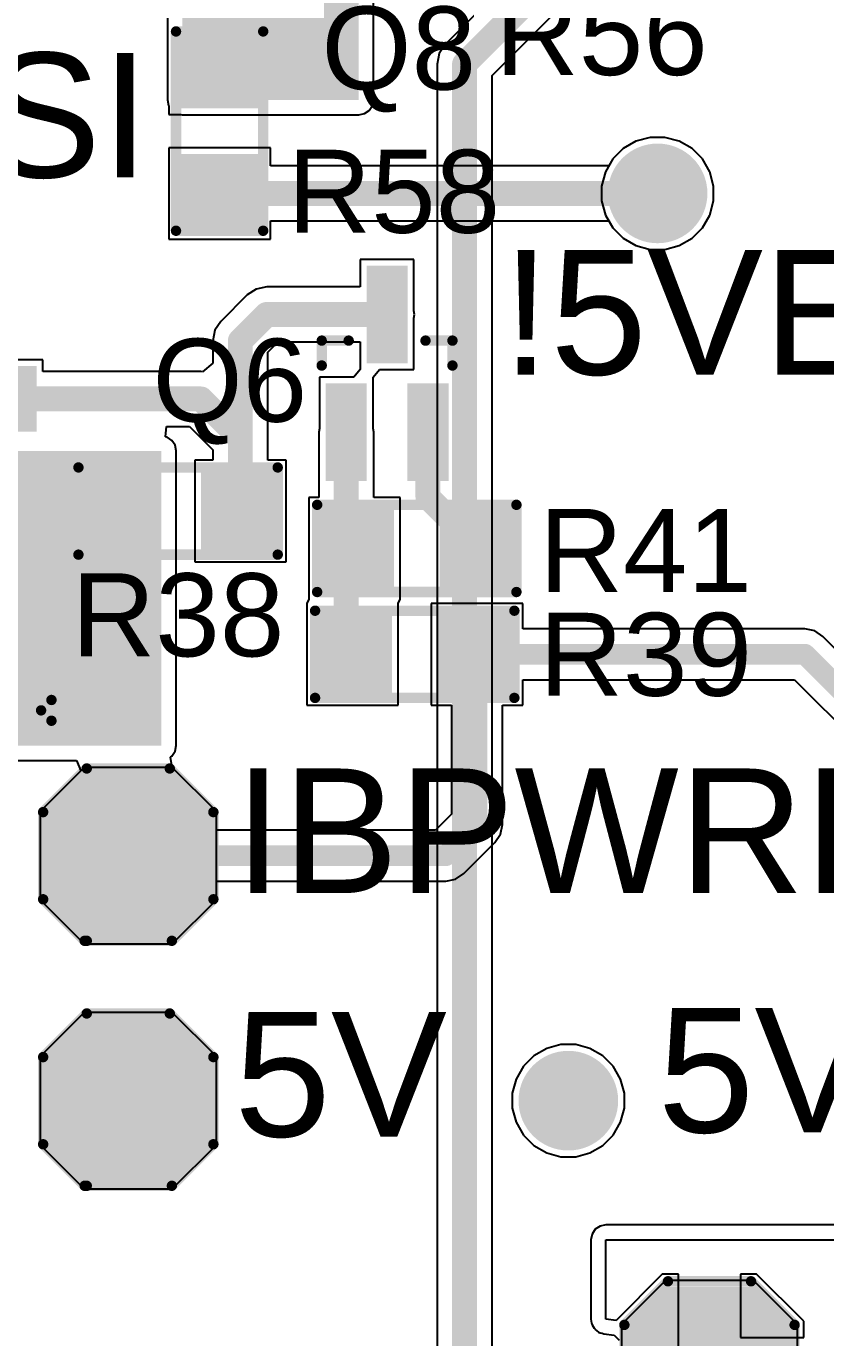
# Model space of a CAD drawing. Header units: millimetres. Extents: x 0 to 215, y 0 to 215.
# Drawn here: x 0.531 to 0.916, y 1.973 to 2.605 of the extents above; entities that cross this region are included whole.
import ezdxf

# ---------------------------------------------------------------- set-up
doc = ezdxf.new("R2010")
doc.units = ezdxf.units.MM
doc.header["$MEASUREMENT"] = 0
for name, color, linetype in [('BottomLayer', 5, 'Continuous'), ('BottomSolder', 6, 'Continuous'), ('MultiLayer', 9, 'Continuous'), ('PadHoleLayer', 156, 'Continuous'), ('TopLayer', 1, 'Continuous'), ('TopOverlay', 2, 'Continuous'), ('TopPaste', 8, 'Continuous'), ('TopSolder', 216, 'Continuous')]:
    doc.layers.add(name, color=color, linetype=linetype)
doc.styles.add('Arial', font='', dxfattribs={"height": 0.2})
doc.styles.get('Arial').set_extended_font_data('Arial')

# ---------------------------------------------------------------- blocks, each defined once
blk = doc.blocks.new('R___0603_29')
at = {"layer": 'TopLayer'}
for points in [[(-0.015, 0.0175), (-0.015, -0.0175), (-0.045, -0.0175), (-0.045, 0.0175)], [(0.045, 0.0175), (0.045, -0.0175), (0.015, -0.0175), (0.015, 0.0175)]]:
    blk.add_hatch(color=1, dxfattribs=at).paths.add_polyline_path(points)
at = {"layer": 'TopPaste'}
for points in [[(-0.015, 0.0175), (-0.015, -0.0175), (-0.045, -0.0175), (-0.045, 0.0175)], [(0.045, 0.0175), (0.045, -0.0175), (0.015, -0.0175), (0.015, 0.0175)]]:
    blk.add_hatch(color=8, dxfattribs=at).paths.add_polyline_path(points)
at = {"layer": 'TopSolder'}
for points in [[(-0.011, 0.0215), (-0.011, -0.0215), (-0.049, -0.0215), (-0.049, 0.0215)], [(0.049, 0.0215), (0.049, -0.0215), (0.011, -0.0215), (0.011, 0.0215)]]:
    blk.add_hatch(color=216, dxfattribs=at).paths.add_polyline_path(points)
at = {"layer": 'TopOverlay', "const_width": 0.005}
for points in [[(-0.048, 0.021), (0.048, 0.021)], [(-0.048, 0.021), (-0.048, -0.021)], [(0.048, 0.021), (0.048, -0.021)], [(-0.048, -0.021), (0.048, -0.021)]]:
    blk.add_lwpolyline(points, dxfattribs=at)
at = {"layer": 'TopOverlay', "const_width": 0.0025}
for points in [[(-0.04925, 0.021, 1), (-0.04675, 0.021, 1)], [(-0.04925, 0.021, 1), (-0.04675, 0.021, 1)], [(0.04675, 0.021, 1), (0.04925, 0.021, 1)], [(0.04675, 0.021, 1), (0.04925, 0.021, 1)], [(-0.04925, -0.021, 1), (-0.04675, -0.021, 1)], [(-0.04925, -0.021, 1), (-0.04675, -0.021, 1)], [(0.04675, -0.021, 1), (0.04925, -0.021, 1)], [(0.04675, -0.021, 1), (0.04925, -0.021, 1)]]:
    blk.add_lwpolyline(points, format="xyb", close=True, dxfattribs=at)
blk = doc.blocks.new('R___0603_40')
at = {"layer": 'TopLayer'}
for points in [[(-0.015, 0.0175), (-0.015, -0.0175), (-0.045, -0.0175), (-0.045, 0.0175)], [(0.045, 0.0175), (0.045, -0.0175), (0.015, -0.0175), (0.015, 0.0175)]]:
    blk.add_hatch(color=1, dxfattribs=at).paths.add_polyline_path(points)
at = {"layer": 'TopPaste'}
for points in [[(-0.015, 0.0175), (-0.015, -0.0175), (-0.045, -0.0175), (-0.045, 0.0175)], [(0.045, 0.0175), (0.045, -0.0175), (0.015, -0.0175), (0.015, 0.0175)]]:
    blk.add_hatch(color=8, dxfattribs=at).paths.add_polyline_path(points)
at = {"layer": 'TopSolder'}
for points in [[(-0.011, 0.0215), (-0.011, -0.0215), (-0.049, -0.0215), (-0.049, 0.0215)], [(0.049, 0.0215), (0.049, -0.0215), (0.011, -0.0215), (0.011, 0.0215)]]:
    blk.add_hatch(color=216, dxfattribs=at).paths.add_polyline_path(points)
at = {"layer": 'TopOverlay', "const_width": 0.005}
for points in [[(-0.048, 0.021), (0.048, 0.021)], [(-0.048, -0.021), (-0.048, 0.021)], [(0.048, -0.021), (0.048, 0.021)], [(-0.048, -0.021), (0.048, -0.021)]]:
    blk.add_lwpolyline(points, dxfattribs=at)
at = {"layer": 'TopOverlay', "const_width": 0.0025}
for points in [[(-0.04925, 0.021, 1), (-0.04675, 0.021, 1)], [(-0.04925, 0.021, 1), (-0.04675, 0.021, 1)], [(0.04675, 0.021, 1), (0.04925, 0.021, 1)], [(0.04675, 0.021, 1), (0.04925, 0.021, 1)], [(-0.04925, -0.021, 1), (-0.04675, -0.021, 1)], [(-0.04925, -0.021, 1), (-0.04675, -0.021, 1)], [(0.04675, -0.021, 1), (0.04925, -0.021, 1)], [(0.04675, -0.021, 1), (0.04925, -0.021, 1)]]:
    blk.add_lwpolyline(points, format="xyb", close=True, dxfattribs=at)
blk = doc.blocks.new('R___0603_42')
at = {"layer": 'TopLayer'}
for points in [[(-0.015, 0.0175), (-0.015, -0.0175), (-0.045, -0.0175), (-0.045, 0.0175)], [(0.045, 0.0175), (0.045, -0.0175), (0.015, -0.0175), (0.015, 0.0175)]]:
    blk.add_hatch(color=1, dxfattribs=at).paths.add_polyline_path(points)
at = {"layer": 'TopPaste'}
for points in [[(-0.015, 0.0175), (-0.015, -0.0175), (-0.045, -0.0175), (-0.045, 0.0175)], [(0.045, 0.0175), (0.045, -0.0175), (0.015, -0.0175), (0.015, 0.0175)]]:
    blk.add_hatch(color=8, dxfattribs=at).paths.add_polyline_path(points)
at = {"layer": 'TopSolder'}
for points in [[(-0.011, 0.0215), (-0.011, -0.0215), (-0.049, -0.0215), (-0.049, 0.0215)], [(0.049, 0.0215), (0.049, -0.0215), (0.011, -0.0215), (0.011, 0.0215)]]:
    blk.add_hatch(color=216, dxfattribs=at).paths.add_polyline_path(points)
at = {"layer": 'TopOverlay', "const_width": 0.005}
for points in [[(0.048, 0.021), (-0.048, 0.021)], [(-0.048, 0.021), (-0.048, -0.021)], [(0.048, 0.021), (0.048, -0.021)], [(0.048, -0.021), (-0.048, -0.021)]]:
    blk.add_lwpolyline(points, dxfattribs=at)
at = {"layer": 'TopOverlay', "const_width": 0.0025}
for points in [[(-0.04925, 0.021, 1), (-0.04675, 0.021, 1)], [(-0.04925, 0.021, 1), (-0.04675, 0.021, 1)], [(0.04675, 0.021, 1), (0.04925, 0.021, 1)], [(0.04675, 0.021, 1), (0.04925, 0.021, 1)], [(-0.04925, -0.021, 1), (-0.04675, -0.021, 1)], [(-0.04925, -0.021, 1), (-0.04675, -0.021, 1)], [(0.04675, -0.021, 1), (0.04925, -0.021, 1)], [(0.04675, -0.021, 1), (0.04925, -0.021, 1)]]:
    blk.add_lwpolyline(points, format="xyb", close=True, dxfattribs=at)
blk = doc.blocks.new('R___0603_43')
at = {"layer": 'TopLayer'}
for points in [[(-0.015, 0.0175), (-0.015, -0.0175), (-0.045, -0.0175), (-0.045, 0.0175)], [(0.045, 0.0175), (0.045, -0.0175), (0.015, -0.0175), (0.015, 0.0175)]]:
    blk.add_hatch(color=1, dxfattribs=at).paths.add_polyline_path(points)
at = {"layer": 'TopPaste'}
for points in [[(-0.015, 0.0175), (-0.015, -0.0175), (-0.045, -0.0175), (-0.045, 0.0175)], [(0.045, 0.0175), (0.045, -0.0175), (0.015, -0.0175), (0.015, 0.0175)]]:
    blk.add_hatch(color=8, dxfattribs=at).paths.add_polyline_path(points)
at = {"layer": 'TopSolder'}
for points in [[(-0.011, 0.0215), (-0.011, -0.0215), (-0.049, -0.0215), (-0.049, 0.0215)], [(0.049, 0.0215), (0.049, -0.0215), (0.011, -0.0215), (0.011, 0.0215)]]:
    blk.add_hatch(color=216, dxfattribs=at).paths.add_polyline_path(points)
at = {"layer": 'TopOverlay', "const_width": 0.005}
for points in [[(-0.048, 0.021), (-0.048, -0.021)], [(0.048, 0.021), (-0.048, 0.021)], [(0.048, 0.021), (0.048, -0.021)], [(0.048, -0.021), (-0.048, -0.021)]]:
    blk.add_lwpolyline(points, dxfattribs=at)
at = {"layer": 'TopOverlay', "const_width": 0.0025}
for points in [[(-0.04925, 0.021, 1), (-0.04675, 0.021, 1)], [(-0.04925, 0.021, 1), (-0.04675, 0.021, 1)], [(0.04675, 0.021, 1), (0.04925, 0.021, 1)], [(0.04675, 0.021, 1), (0.04925, 0.021, 1)], [(-0.04925, -0.021, 1), (-0.04675, -0.021, 1)], [(-0.04925, -0.021, 1), (-0.04675, -0.021, 1)], [(0.04675, -0.021, 1), (0.04925, -0.021, 1)], [(0.04675, -0.021, 1), (0.04925, -0.021, 1)]]:
    blk.add_lwpolyline(points, format="xyb", close=True, dxfattribs=at)
blk = doc.blocks.new('MMBT2222ATT3G_80')
at = {"layer": 'TopLayer'}
for points in [[(-0.01949, 0.04528), (0.01949, 0.04528), (0.01949, 0.03346), (-0.01949, 0.03346)], [(0.0372, 0.02559), (0.07618, 0.02559), (0.07618, 0.01378), (0.0372, 0.01378)], [(-0.01949, 0.00591), (0.01949, 0.00591), (0.01949, -0.00591), (-0.01949, -0.00591)]]:
    blk.add_hatch(color=1, dxfattribs=at).paths.add_polyline_path(points)
at = {"layer": 'TopPaste'}
for points in [[(-0.01949, 0.04528), (0.01949, 0.04528), (0.01949, 0.03346), (-0.01949, 0.03346)], [(0.0372, 0.02559), (0.07618, 0.02559), (0.07618, 0.01378), (0.0372, 0.01378)], [(-0.01949, 0.00591), (0.01949, 0.00591), (0.01949, -0.00591), (-0.01949, -0.00591)]]:
    blk.add_hatch(color=8, dxfattribs=at).paths.add_polyline_path(points)
at = {"layer": 'TopSolder'}
for points in [[(-0.02349, 0.04928), (0.02349, 0.04928), (0.02349, 0.02946), (-0.02349, 0.02946)], [(0.0332, 0.02959), (0.08018, 0.02959), (0.08018, 0.00978), (0.0332, 0.00978)], [(-0.02349, 0.00991), (0.02349, 0.00991), (0.02349, -0.00991), (-0.02349, -0.00991)]]:
    blk.add_hatch(color=216, dxfattribs=at).paths.add_polyline_path(points)
at = {"layer": 'TopOverlay', "const_width": 0.005}
for points in [[(0.03209, 0.05118), (0.04409, 0.05118)], [(0.04409, 0.05118), (0.04409, 0.03819)], [(0.04409, 0.00118), (0.04409, -0.01181)], [(0.03209, -0.01181), (0.04409, -0.01181)]]:
    blk.add_lwpolyline(points, dxfattribs=at)
at = {"layer": 'TopOverlay', "const_width": 0.0025}
for points in [[(0.03084, 0.05118, 1), (0.03334, 0.05118, 1)], [(0.04284, 0.05118, 1), (0.04534, 0.05118, 1)], [(0.04284, 0.05118, 1), (0.04534, 0.05118, 1)], [(0.04284, 0.03819, 1), (0.04534, 0.03819, 1)], [(0.04284, 0.00118, 1), (0.04534, 0.00118, 1)], [(0.03084, -0.01181, 1), (0.03334, -0.01181, 1)], [(0.04284, -0.01181, 1), (0.04534, -0.01181, 1)], [(0.04284, -0.01181, 1), (0.04534, -0.01181, 1)]]:
    blk.add_lwpolyline(points, format="xyb", close=True, dxfattribs=at)
blk = doc.blocks.new('SOIC_8_81')
at = {"layer": 'TopLayer'}
for points in [[(-0.07579, 0.08681), (-0.07579, 0.06319), (-0.13681, 0.06319), (-0.13681, 0.08681)], [(0.13681, 0.08681), (0.13681, 0.06319), (0.07579, 0.06319), (0.07579, 0.08681)], [(-0.07579, 0.03681), (-0.07579, 0.01319), (-0.13681, 0.01319), (-0.13681, 0.03681)], [(0.13681, 0.03681), (0.13681, 0.01319), (0.07579, 0.01319), (0.07579, 0.03681)], [(-0.07579, -0.01319), (-0.07579, -0.03681), (-0.13681, -0.03681), (-0.13681, -0.01319)], [(0.13681, -0.01319), (0.13681, -0.03681), (0.07579, -0.03681), (0.07579, -0.01319)], [(-0.07579, -0.06319), (-0.07579, -0.08681), (-0.13681, -0.08681), (-0.13681, -0.06319)], [(0.13681, -0.06319), (0.13681, -0.08681), (0.07579, -0.08681), (0.07579, -0.06319)]]:
    blk.add_hatch(color=1, dxfattribs=at).paths.add_polyline_path(points)
at = {"layer": 'TopOverlay'}
blk.add_hatch(color=2, dxfattribs=at).paths.add_polyline_path([(-0.072, 0.062), (-0.059, 0.062), (-0.059, 0.088), (-0.072, 0.088)])
at = {"layer": 'TopPaste'}
for points in [[(-0.07579, 0.08681), (-0.07579, 0.06319), (-0.13681, 0.06319), (-0.13681, 0.08681)], [(0.13681, 0.08681), (0.13681, 0.06319), (0.07579, 0.06319), (0.07579, 0.08681)], [(-0.07579, 0.03681), (-0.07579, 0.01319), (-0.13681, 0.01319), (-0.13681, 0.03681)], [(0.13681, 0.03681), (0.13681, 0.01319), (0.07579, 0.01319), (0.07579, 0.03681)], [(-0.07579, -0.01319), (-0.07579, -0.03681), (-0.13681, -0.03681), (-0.13681, -0.01319)], [(0.13681, -0.01319), (0.13681, -0.03681), (0.07579, -0.03681), (0.07579, -0.01319)], [(-0.07579, -0.06319), (-0.07579, -0.08681), (-0.13681, -0.08681), (-0.13681, -0.06319)], [(0.13681, -0.06319), (0.13681, -0.08681), (0.07579, -0.08681), (0.07579, -0.06319)]]:
    blk.add_hatch(color=8, dxfattribs=at).paths.add_polyline_path(points)
at = {"layer": 'TopSolder'}
for points in [[(-0.07179, 0.09081), (-0.07179, 0.05919), (-0.14081, 0.05919), (-0.14081, 0.09081)], [(0.14081, 0.09081), (0.14081, 0.05919), (0.07179, 0.05919), (0.07179, 0.09081)], [(-0.07179, 0.04081), (-0.07179, 0.00919), (-0.14081, 0.00919), (-0.14081, 0.04081)], [(0.14081, 0.04081), (0.14081, 0.00919), (0.07179, 0.00919), (0.07179, 0.04081)], [(-0.07179, -0.00919), (-0.07179, -0.04081), (-0.14081, -0.04081), (-0.14081, -0.00919)], [(0.14081, -0.00919), (0.14081, -0.04081), (0.07179, -0.04081), (0.07179, -0.00919)], [(-0.07179, -0.05919), (-0.07179, -0.09081), (-0.14081, -0.09081), (-0.14081, -0.05919)], [(0.14081, -0.05919), (0.14081, -0.09081), (0.07179, -0.09081), (0.07179, -0.05919)]]:
    blk.add_hatch(color=216, dxfattribs=at).paths.add_polyline_path(points)
at = {"layer": 'TopOverlay', "const_width": 0.005}
for points in [[(0.07837, 0.098), (-0.07837, 0.098)], [(-0.07837, 0.098), (-0.07837, 0.091)], [(0.07837, 0.098), (0.07837, 0.091)], [(-0.148, 0.08), (-0.148, 0.07)], [(-0.143, 0.075), (-0.148, 0.08)], [(-0.143, 0.075), (-0.148, 0.07)], [(-0.07837, -0.091), (-0.07837, -0.098)], [(0.07837, -0.091), (0.07837, -0.098)], [(0.07837, -0.098), (-0.07837, -0.098)]]:
    blk.add_lwpolyline(points, dxfattribs=at)
at = {"layer": 'TopOverlay', "const_width": 0.0025}
for points in [[(-0.07962, 0.098, 1), (-0.07712, 0.098, 1)], [(-0.07962, 0.098, 1), (-0.07712, 0.098, 1)], [(0.07712, 0.098, 1), (0.07962, 0.098, 1)], [(0.07712, 0.098, 1), (0.07962, 0.098, 1)], [(-0.07962, 0.091, 1), (-0.07712, 0.091, 1)], [(0.07712, 0.091, 1), (0.07962, 0.091, 1)], [(-0.14925, 0.08, 1), (-0.14675, 0.08, 1)], [(-0.14925, 0.08, 1), (-0.14675, 0.08, 1)], [(-0.14425, 0.075, 1), (-0.14175, 0.075, 1)], [(-0.14425, 0.075, 1), (-0.14175, 0.075, 1)], [(-0.14925, 0.07, 1), (-0.14675, 0.07, 1)], [(-0.14925, 0.07, 1), (-0.14675, 0.07, 1)], [(-0.07962, -0.091, 1), (-0.07712, -0.091, 1)], [(0.07712, -0.091, 1), (0.07962, -0.091, 1)], [(-0.07962, -0.098, 1), (-0.07712, -0.098, 1)], [(-0.07962, -0.098, 1), (-0.07712, -0.098, 1)], [(0.07712, -0.098, 1), (0.07962, -0.098, 1)], [(0.07712, -0.098, 1), (0.07962, -0.098, 1)]]:
    blk.add_lwpolyline(points, format="xyb", close=True, dxfattribs=at)
blk = doc.blocks.new('T____P______TH_1_8___H_________0_92___98')
at = {"layer": 'BottomLayer'}
h = blk.add_hatch(color=5, dxfattribs=at)
edge = h.paths.add_edge_path()
edge.add_arc((0, 0), 0.02, 0, 360)
at = {"layer": 'BottomSolder'}
h = blk.add_hatch(color=6, dxfattribs=at)
edge = h.paths.add_edge_path()
edge.add_arc((0, 0), 0.024, 0, 360)
at = {"layer": 'MultiLayer'}
h = blk.add_hatch(color=9, dxfattribs=at)
edge = h.paths.add_edge_path()
edge.add_arc((0, 0), 0.02, 0, 360)
at = {"layer": 'PadHoleLayer'}
h = blk.add_hatch(color=156, dxfattribs=at)
edge = h.paths.add_edge_path()
edge.add_arc((0, 0), 0.01, 0, 360)
at = {"layer": 'TopLayer'}
h = blk.add_hatch(color=1, dxfattribs=at)
edge = h.paths.add_edge_path()
edge.add_arc((0, 0), 0.02, 0, 360)
at = {"layer": 'TopSolder'}
h = blk.add_hatch(color=216, dxfattribs=at)
edge = h.paths.add_edge_path()
edge.add_arc((0, 0), 0.024, 0, 360)
blk = doc.blocks.new('T____P______TH_1_8___H_________0_92___99')
at = {"layer": 'BottomLayer'}
blk.add_hatch(color=5, dxfattribs=at).paths.add_polyline_path([(0.01772, 0.03543), (-0.01772, 0.03543), (-0.03543, 0.01772), (-0.03543, -0.01772), (-0.01772, -0.03543), (0.01772, -0.03543), (0.03543, -0.01772), (0.03543, 0.01772)])
at = {"layer": 'BottomSolder'}
blk.add_hatch(color=6, dxfattribs=at).paths.add_polyline_path([(0.01972, 0.03943), (-0.01972, 0.03943), (-0.03943, 0.01972), (-0.03943, -0.01972), (-0.01972, -0.03943), (0.01972, -0.03943), (0.03943, -0.01972), (0.03943, 0.01972)])
at = {"layer": 'MultiLayer'}
blk.add_hatch(color=9, dxfattribs=at).paths.add_polyline_path([(0.01772, 0.03543), (-0.01772, 0.03543), (-0.03543, 0.01772), (-0.03543, -0.01772), (-0.01772, -0.03543), (0.01772, -0.03543), (0.03543, -0.01772), (0.03543, 0.01772)])
at = {"layer": 'PadHoleLayer'}
h = blk.add_hatch(color=156, dxfattribs=at)
edge = h.paths.add_edge_path()
edge.add_arc((0, 0), 0.01811, 0, 360)
at = {"layer": 'TopLayer'}
blk.add_hatch(color=1, dxfattribs=at).paths.add_polyline_path([(0.01772, 0.03543), (-0.01772, 0.03543), (-0.03543, 0.01772), (-0.03543, -0.01772), (-0.01772, -0.03543), (0.01772, -0.03543), (0.03543, -0.01772), (0.03543, 0.01772)])
at = {"layer": 'TopSolder'}
blk.add_hatch(color=216, dxfattribs=at).paths.add_polyline_path([(0.01972, 0.03943), (-0.01972, 0.03943), (-0.03943, 0.01972), (-0.03943, -0.01972), (-0.01972, -0.03943), (0.01972, -0.03943), (0.03943, -0.01972), (0.03943, 0.01972)])
at = {"layer": 'TopOverlay', "const_width": 0.005}
for points in [[(-0.041, 0.021), (-0.02, 0.042)], [(-0.02, 0.042), (0.02, 0.042)], [(0.02, 0.042), (0.041, 0.021)], [(-0.041, -0.021), (-0.041, 0.021)], [(0.041, -0.021), (0.041, 0.021)], [(-0.041, -0.021), (-0.021, -0.041)], [(0.021, -0.041), (0.041, -0.021)], [(-0.02, -0.041), (0.021, -0.041)]]:
    blk.add_lwpolyline(points, dxfattribs=at)
at = {"layer": 'TopOverlay', "const_width": 0.0025}
for points in [[(-0.02125, 0.042, 1), (-0.01875, 0.042, 1)], [(-0.02125, 0.042, 1), (-0.01875, 0.042, 1)], [(0.01875, 0.042, 1), (0.02125, 0.042, 1)], [(0.01875, 0.042, 1), (0.02125, 0.042, 1)], [(-0.04225, 0.021, 1), (-0.03975, 0.021, 1)], [(-0.04225, 0.021, 1), (-0.03975, 0.021, 1)], [(0.03975, 0.021, 1), (0.04225, 0.021, 1)], [(0.03975, 0.021, 1), (0.04225, 0.021, 1)], [(-0.04225, -0.021, 1), (-0.03975, -0.021, 1)], [(-0.04225, -0.021, 1), (-0.03975, -0.021, 1)], [(0.03975, -0.021, 1), (0.04225, -0.021, 1)], [(0.03975, -0.021, 1), (0.04225, -0.021, 1)], [(-0.02225, -0.041, 1), (-0.01975, -0.041, 1)], [(-0.02125, -0.041, 1), (-0.01875, -0.041, 1)], [(0.01975, -0.041, 1), (0.02225, -0.041, 1)], [(0.01975, -0.041, 1), (0.02225, -0.041, 1)]]:
    blk.add_lwpolyline(points, format="xyb", close=True, dxfattribs=at)
blk = doc.blocks.new('T____P______TH_1_8___H_________0_92___107')
at = {"layer": 'BottomLayer'}
blk.add_hatch(color=5, dxfattribs=at).paths.add_polyline_path([(0.01772, 0.03543), (-0.01772, 0.03543), (-0.03543, 0.01772), (-0.03543, -0.01772), (-0.01772, -0.03543), (0.01772, -0.03543), (0.03543, -0.01772), (0.03543, 0.01772)])
at = {"layer": 'BottomSolder'}
blk.add_hatch(color=6, dxfattribs=at).paths.add_polyline_path([(0.01972, 0.03943), (-0.01972, 0.03943), (-0.03943, 0.01972), (-0.03943, -0.01972), (-0.01972, -0.03943), (0.01972, -0.03943), (0.03943, -0.01972), (0.03943, 0.01972)])
at = {"layer": 'MultiLayer'}
blk.add_hatch(color=9, dxfattribs=at).paths.add_polyline_path([(0.01772, 0.03543), (-0.01772, 0.03543), (-0.03543, 0.01772), (-0.03543, -0.01772), (-0.01772, -0.03543), (0.01772, -0.03543), (0.03543, -0.01772), (0.03543, 0.01772)])
at = {"layer": 'PadHoleLayer'}
h = blk.add_hatch(color=156, dxfattribs=at)
edge = h.paths.add_edge_path()
edge.add_arc((0, 0), 0.01811, 0, 360)
at = {"layer": 'TopLayer'}
blk.add_hatch(color=1, dxfattribs=at).paths.add_polyline_path([(0.01772, 0.03543), (-0.01772, 0.03543), (-0.03543, 0.01772), (-0.03543, -0.01772), (-0.01772, -0.03543), (0.01772, -0.03543), (0.03543, -0.01772), (0.03543, 0.01772)])
at = {"layer": 'TopSolder'}
blk.add_hatch(color=216, dxfattribs=at).paths.add_polyline_path([(0.01972, 0.03943), (-0.01972, 0.03943), (-0.03943, 0.01972), (-0.03943, -0.01972), (-0.01972, -0.03943), (0.01972, -0.03943), (0.03943, -0.01972), (0.03943, 0.01972)])
at = {"layer": 'TopOverlay', "const_width": 0.005}
for points in [[(-0.041, 0.021), (-0.02, 0.042)], [(-0.02, 0.042), (0.02, 0.042)], [(0.02, 0.042), (0.041, 0.021)], [(-0.041, -0.021), (-0.041, 0.021)], [(0.041, -0.021), (0.041, 0.021)], [(-0.041, -0.021), (-0.021, -0.041)], [(0.021, -0.041), (0.041, -0.021)], [(-0.02, -0.041), (0.021, -0.041)]]:
    blk.add_lwpolyline(points, dxfattribs=at)
at = {"layer": 'TopOverlay', "const_width": 0.0025}
for points in [[(-0.02125, 0.042, 1), (-0.01875, 0.042, 1)], [(-0.02125, 0.042, 1), (-0.01875, 0.042, 1)], [(0.01875, 0.042, 1), (0.02125, 0.042, 1)], [(0.01875, 0.042, 1), (0.02125, 0.042, 1)], [(-0.04225, 0.021, 1), (-0.03975, 0.021, 1)], [(-0.04225, 0.021, 1), (-0.03975, 0.021, 1)], [(0.03975, 0.021, 1), (0.04225, 0.021, 1)], [(0.03975, 0.021, 1), (0.04225, 0.021, 1)], [(-0.04225, -0.021, 1), (-0.03975, -0.021, 1)], [(-0.04225, -0.021, 1), (-0.03975, -0.021, 1)], [(0.03975, -0.021, 1), (0.04225, -0.021, 1)], [(0.03975, -0.021, 1), (0.04225, -0.021, 1)], [(-0.02225, -0.041, 1), (-0.01975, -0.041, 1)], [(-0.02125, -0.041, 1), (-0.01875, -0.041, 1)], [(0.01975, -0.041, 1), (0.02225, -0.041, 1)], [(0.01975, -0.041, 1), (0.02225, -0.041, 1)]]:
    blk.add_lwpolyline(points, format="xyb", close=True, dxfattribs=at)
blk = doc.blocks.new('T____P______TH_1_8___H_________0_92___110')
at = {"layer": 'BottomLayer'}
blk.add_hatch(color=5, dxfattribs=at).paths.add_polyline_path([(0.01772, 0.03543), (-0.01772, 0.03543), (-0.03543, 0.01772), (-0.03543, -0.01772), (-0.01772, -0.03543), (0.01772, -0.03543), (0.03543, -0.01772), (0.03543, 0.01772)])
at = {"layer": 'BottomSolder'}
blk.add_hatch(color=6, dxfattribs=at).paths.add_polyline_path([(0.01972, 0.03943), (-0.01972, 0.03943), (-0.03943, 0.01972), (-0.03943, -0.01972), (-0.01972, -0.03943), (0.01972, -0.03943), (0.03943, -0.01972), (0.03943, 0.01972)])
at = {"layer": 'MultiLayer'}
blk.add_hatch(color=9, dxfattribs=at).paths.add_polyline_path([(0.01772, 0.03543), (-0.01772, 0.03543), (-0.03543, 0.01772), (-0.03543, -0.01772), (-0.01772, -0.03543), (0.01772, -0.03543), (0.03543, -0.01772), (0.03543, 0.01772)])
at = {"layer": 'PadHoleLayer'}
h = blk.add_hatch(color=156, dxfattribs=at)
edge = h.paths.add_edge_path()
edge.add_arc((0, 0), 0.01811, 0, 360)
at = {"layer": 'TopLayer'}
blk.add_hatch(color=1, dxfattribs=at).paths.add_polyline_path([(0.01772, 0.03543), (-0.01772, 0.03543), (-0.03543, 0.01772), (-0.03543, -0.01772), (-0.01772, -0.03543), (0.01772, -0.03543), (0.03543, -0.01772), (0.03543, 0.01772)])
at = {"layer": 'TopSolder'}
blk.add_hatch(color=216, dxfattribs=at).paths.add_polyline_path([(0.01972, 0.03943), (-0.01972, 0.03943), (-0.03943, 0.01972), (-0.03943, -0.01972), (-0.01972, -0.03943), (0.01972, -0.03943), (0.03943, -0.01972), (0.03943, 0.01972)])
at = {"layer": 'TopOverlay', "const_width": 0.005}
for points in [[(-0.041, 0.021), (-0.02, 0.042)], [(-0.02, 0.042), (0.02, 0.042)], [(0.02, 0.042), (0.041, 0.021)], [(-0.041, -0.021), (-0.041, 0.021)], [(0.041, -0.021), (0.041, 0.021)], [(-0.041, -0.021), (-0.021, -0.041)], [(0.021, -0.041), (0.041, -0.021)], [(-0.02, -0.041), (0.021, -0.041)]]:
    blk.add_lwpolyline(points, dxfattribs=at)
at = {"layer": 'TopOverlay', "const_width": 0.0025}
for points in [[(-0.02125, 0.042, 1), (-0.01875, 0.042, 1)], [(-0.02125, 0.042, 1), (-0.01875, 0.042, 1)], [(0.01875, 0.042, 1), (0.02125, 0.042, 1)], [(0.01875, 0.042, 1), (0.02125, 0.042, 1)], [(-0.04225, 0.021, 1), (-0.03975, 0.021, 1)], [(-0.04225, 0.021, 1), (-0.03975, 0.021, 1)], [(0.03975, 0.021, 1), (0.04225, 0.021, 1)], [(0.03975, 0.021, 1), (0.04225, 0.021, 1)], [(-0.04225, -0.021, 1), (-0.03975, -0.021, 1)], [(-0.04225, -0.021, 1), (-0.03975, -0.021, 1)], [(0.03975, -0.021, 1), (0.04225, -0.021, 1)], [(0.03975, -0.021, 1), (0.04225, -0.021, 1)], [(-0.02225, -0.041, 1), (-0.01975, -0.041, 1)], [(-0.02125, -0.041, 1), (-0.01875, -0.041, 1)], [(0.01975, -0.041, 1), (0.02225, -0.041, 1)], [(0.01975, -0.041, 1), (0.02225, -0.041, 1)]]:
    blk.add_lwpolyline(points, format="xyb", close=True, dxfattribs=at)
blk = doc.blocks.new('T____P______TH_1_8___H_________0_92___130')
at = {"layer": 'BottomLayer'}
h = blk.add_hatch(color=5, dxfattribs=at)
edge = h.paths.add_edge_path()
edge.add_arc((0, 0), 0.02, 0, 360)
at = {"layer": 'BottomSolder'}
h = blk.add_hatch(color=6, dxfattribs=at)
edge = h.paths.add_edge_path()
edge.add_arc((0, 0), 0.024, 0, 360)
at = {"layer": 'MultiLayer'}
h = blk.add_hatch(color=9, dxfattribs=at)
edge = h.paths.add_edge_path()
edge.add_arc((0, 0), 0.02, 0, 360)
at = {"layer": 'PadHoleLayer'}
h = blk.add_hatch(color=156, dxfattribs=at)
edge = h.paths.add_edge_path()
edge.add_arc((0, 0), 0.01, 0, 360)
at = {"layer": 'TopLayer'}
h = blk.add_hatch(color=1, dxfattribs=at)
edge = h.paths.add_edge_path()
edge.add_arc((0, 0), 0.02, 0, 360)
at = {"layer": 'TopSolder'}
h = blk.add_hatch(color=216, dxfattribs=at)
edge = h.paths.add_edge_path()
edge.add_arc((0, 0), 0.024, 0, 360)

msp = doc.modelspace()

# ---------------------------------------------------------------- hatches: boundary and pattern name
at = {"layer": 'TopLayer'}
for points in [[(0.606, 2.569), (0.691, 2.569), (0.691, 2.67), (0.606, 2.67)], [(0.4, 2.258), (0.596, 2.258), (0.596, 2.4), (0.4, 2.4)]]:
    msp.add_hatch(color=1, dxfattribs=at).paths.add_polyline_path(points)

# ---------------------------------------------------------------- linework, layer by layer
at = {"layer": 'BottomLayer'}
for p, q in [((0.80719, 2.67024), (0.73263, 2.59568)), ((0.75525, 2.58082), (0.82593, 2.6515)), ((0.72975, 2.59138), (0.72875, 2.58631)), ((0.73263, 2.59568), (0.72975, 2.59138)), ((0.72875, 2.58631), (0.72875, 1.77735)), ((0.75525, 1.77735), (0.75525, 2.58082)), ((0.82458, 2.54916), (0.81842, 2.54561)), ((0.83145, 2.551), (0.82458, 2.54916)), ((0.83855, 2.551), (0.83145, 2.551)), ((0.84542, 2.54916), (0.83855, 2.551)), ((0.85158, 2.54561), (0.84542, 2.54916)), ((0.81339, 2.54058), (0.80984, 2.53442)), ((0.81842, 2.54561), (0.81339, 2.54058)), ((0.85661, 2.54058), (0.85158, 2.54561)), ((0.86016, 2.53442), (0.85661, 2.54058)), ((0.80984, 2.53442), (0.808, 2.52755)), ((0.862, 2.52755), (0.86016, 2.53442)), ((0.808, 2.52755), (0.808, 2.52045)), ((0.862, 2.52045), (0.862, 2.52755)), ((0.808, 2.52045), (0.80984, 2.51358)), ((0.86016, 2.51358), (0.862, 2.52045)), ((0.80984, 2.51358), (0.81339, 2.50742)), ((0.85661, 2.50742), (0.86016, 2.51358)), ((0.81339, 2.50742), (0.81842, 2.50239)), ((0.81842, 2.50239), (0.82458, 2.49884)), ((0.84542, 2.49884), (0.85158, 2.50239)), ((0.85158, 2.50239), (0.85661, 2.50742)), ((0.82458, 2.49884), (0.83145, 2.497)), ((0.83145, 2.497), (0.83855, 2.497)), ((0.83855, 2.497), (0.84542, 2.49884)), ((0.55878, 2.24743), (0.53757, 2.22622)), ((0.60122, 2.24743), (0.55878, 2.24743)), ((0.62243, 2.22622), (0.60122, 2.24743)), ((0.53757, 2.22622), (0.53757, 2.18378)), ((0.62243, 2.18378), (0.62243, 2.22622)), ((0.53757, 2.18378), (0.55878, 2.16257)), ((0.60122, 2.16257), (0.62243, 2.18378)), ((0.55878, 2.16257), (0.60122, 2.16257)), ((0.55878, 2.12943), (0.53757, 2.10822)), ((0.60122, 2.12943), (0.55878, 2.12943)), ((0.62243, 2.10822), (0.60122, 2.12943)), ((0.78158, 2.11216), (0.77542, 2.10861)), ((0.78845, 2.114), (0.78158, 2.11216)), ((0.79555, 2.114), (0.78845, 2.114)), ((0.80242, 2.11216), (0.79555, 2.114)), ((0.80858, 2.10861), (0.80242, 2.11216)), ((0.53757, 2.10822), (0.53757, 2.06578)), ((0.62243, 2.06578), (0.62243, 2.10822)), ((0.77542, 2.10861), (0.77039, 2.10358)), ((0.81361, 2.10358), (0.80858, 2.10861)), ((0.76684, 2.09742), (0.765, 2.09055)), ((0.77039, 2.10358), (0.76684, 2.09742)), ((0.81716, 2.09742), (0.81361, 2.10358)), ((0.819, 2.09055), (0.81716, 2.09742)), ((0.765, 2.09055), (0.765, 2.08345)), ((0.819, 2.08345), (0.819, 2.09055)), ((0.765, 2.08345), (0.76684, 2.07658)), ((0.81716, 2.07658), (0.819, 2.08345)), ((0.76684, 2.07658), (0.77039, 2.07042)), ((0.81361, 2.07042), (0.81716, 2.07658)), ((0.53757, 2.06578), (0.55878, 2.04457)), ((0.60122, 2.04457), (0.62243, 2.06578)), ((0.77039, 2.07042), (0.77542, 2.06539)), ((0.80858, 2.06539), (0.81361, 2.07042)), ((0.77542, 2.06539), (0.78158, 2.06184)), ((0.78158, 2.06184), (0.78845, 2.06)), ((0.78845, 2.06), (0.79555, 2.06)), ((0.79555, 2.06), (0.80242, 2.06184)), ((0.80242, 2.06184), (0.80858, 2.06539)), ((0.55878, 2.04457), (0.60122, 2.04457)), ((0.83878, 2.00043), (0.81757, 1.97922)), ((0.88122, 2.00043), (0.83878, 2.00043)), ((0.90243, 1.97922), (0.88122, 2.00043)), ((0.81757, 1.97922), (0.81757, 1.93678)), ((0.90243, 1.93678), (0.90243, 1.97922))]:
    msp.add_line(p, q, dxfattribs=at)
at = {"layer": 'BottomLayer', "const_width": 0.012}
for points in [[(0.742, 2.58631), (0.826, 2.67031)], [(0.742, 1.764), (0.742, 2.58631)]]:
    msp.add_lwpolyline(points, dxfattribs=at)
at = {"layer": 'BottomLayer', "const_width": 0.006}
msp.add_lwpolyline([(0.739, 2.58631, 1), (0.745, 2.58631, 1)], format="xyb", close=True, dxfattribs=at)
msp.add_lwpolyline([(0.739, 2.58631, 1), (0.745, 2.58631, 1)], format="xyb", close=True, dxfattribs=at)
at = {"layer": 'TopLayer'}
for p, q in [((0.59886, 2.67), (0.59886, 2.569)), ((0.69814, 2.569), (0.69814, 2.67)), ((0.59886, 2.569), (0.59941, 2.56627)), ((0.59941, 2.56627), (0.5995, 2.56613)), ((0.5995, 2.56613), (0.5995, 2.562)), ((0.69605, 2.56395), (0.69759, 2.56627)), ((0.69759, 2.56627), (0.69814, 2.569)), ((0.5995, 2.562), (0.60531, 2.562)), ((0.60531, 2.562), (0.606, 2.56186)), ((0.606, 2.56186), (0.691, 2.56186)), ((0.691, 2.56186), (0.69373, 2.56241)), ((0.69373, 2.56241), (0.69605, 2.56395)), ((0.6485, 2.546), (0.5995, 2.546)), ((0.5995, 2.546), (0.5995, 2.502)), ((0.6485, 2.53725), (0.6485, 2.546)), ((0.82458, 2.54916), (0.81842, 2.54561)), ((0.83145, 2.551), (0.82458, 2.54916)), ((0.83855, 2.551), (0.83145, 2.551)), ((0.84542, 2.54916), (0.83855, 2.551)), ((0.85158, 2.54561), (0.84542, 2.54916)), ((0.81339, 2.54058), (0.81148, 2.53725)), ((0.81842, 2.54561), (0.81339, 2.54058)), ((0.85661, 2.54058), (0.85158, 2.54561)), ((0.86016, 2.53442), (0.85661, 2.54058)), ((0.81148, 2.53725), (0.6485, 2.53725)), ((0.862, 2.52755), (0.86016, 2.53442)), ((0.862, 2.52045), (0.862, 2.52755)), ((0.86016, 2.51358), (0.862, 2.52045)), ((0.6485, 2.502), (0.6485, 2.51075)), ((0.6485, 2.51075), (0.81148, 2.51075)), ((0.81148, 2.51075), (0.81339, 2.50742)), ((0.85661, 2.50742), (0.86016, 2.51358)), ((0.5995, 2.502), (0.6485, 2.502)), ((0.81339, 2.50742), (0.81842, 2.50239)), ((0.81842, 2.50239), (0.82458, 2.49884)), ((0.84542, 2.49884), (0.85158, 2.50239)), ((0.85158, 2.50239), (0.85661, 2.50742)), ((0.82458, 2.49884), (0.83145, 2.497)), ((0.83145, 2.497), (0.83855, 2.497)), ((0.83855, 2.497), (0.84542, 2.49884)), ((0.71759, 2.49218), (0.69178, 2.49218)), ((0.69178, 2.49218), (0.69178, 2.47895)), ((0.71759, 2.46745), (0.71759, 2.49218)), ((0.64162, 2.47794), (0.63732, 2.47507)), ((0.64669, 2.47895), (0.64162, 2.47794)), ((0.69178, 2.47895), (0.64669, 2.47895)), ((0.63732, 2.47507), (0.62463, 2.46237)), ((0.71794, 2.46569), (0.71759, 2.46745)), ((0.71759, 2.46394), (0.71794, 2.46569)), ((0.71759, 2.4392), (0.71759, 2.46394)), ((0.62175, 2.45807), (0.62075, 2.453)), ((0.62463, 2.46237), (0.62175, 2.45807)), ((0.62075, 2.453), (0.62075, 2.44221)), ((0.64725, 2.44751), (0.65218, 2.45244)), ((0.65218, 2.45244), (0.69178, 2.45244)), ((0.69178, 2.45244), (0.69178, 2.44049)), ((0.64725, 2.3955), (0.64725, 2.44751)), ((0.53881, 2.44381), (0.46379, 2.44381)), ((0.53881, 2.43825), (0.53881, 2.44381)), ((0.62075, 2.44221), (0.61575, 2.43811)), ((0.69178, 2.4392), (0.68868, 2.43549)), ((0.69178, 2.44049), (0.69178, 2.4392)), ((0.69791, 2.43549), (0.701, 2.4392)), ((0.701, 2.4392), (0.71759, 2.4392)), ((0.615, 2.43825), (0.53881, 2.43825)), ((0.61575, 2.43811), (0.615, 2.43825)), ((0.68868, 2.43549), (0.67209, 2.43549)), ((0.67209, 2.43549), (0.67209, 2.41076)), ((0.69791, 2.4342), (0.69791, 2.43549)), ((0.69791, 2.41076), (0.69791, 2.4342)), ((0.59797, 2.40675), (0.59846, 2.41175)), ((0.59846, 2.41175), (0.60951, 2.41175)), ((0.60951, 2.41175), (0.62075, 2.40051)), ((0.67209, 2.41076), (0.67175, 2.409)), ((0.67175, 2.409), (0.67175, 2.3775)), ((0.69825, 2.409), (0.69791, 2.41076)), ((0.69825, 2.3775), (0.69825, 2.409)), ((0.59873, 2.40659), (0.59797, 2.40675)), ((0.60105, 2.40505), (0.59873, 2.40659)), ((0.60259, 2.40273), (0.60105, 2.40505)), ((0.60314, 2.4), (0.60259, 2.40273)), ((0.60314, 2.258), (0.60314, 2.4)), ((0.62075, 2.3955), (0.612, 2.3955)), ((0.612, 2.3955), (0.612, 2.3465)), ((0.62075, 2.40051), (0.62075, 2.3955)), ((0.656, 2.3955), (0.64725, 2.3955)), ((0.656, 2.3465), (0.656, 2.3955)), ((0.67175, 2.3775), (0.667, 2.3775)), ((0.667, 2.3775), (0.667, 2.3285)), ((0.711, 2.3775), (0.69825, 2.3775)), ((0.711, 2.3285), (0.711, 2.3775)), ((0.612, 2.3465), (0.656, 2.3465)), ((0.667, 2.3285), (0.666, 2.3265)), ((0.666, 2.3265), (0.666, 2.3265)), ((0.666, 2.3265), (0.666, 2.2775)), ((0.71, 2.3265), (0.711, 2.3285)), ((0.71, 2.2775), (0.71, 2.3265)), ((0.711, 2.3285), (0.711, 2.3285)), ((0.77, 2.3265), (0.726, 2.3265)), ((0.726, 2.3265), (0.726, 2.2775)), ((0.77, 2.31424), (0.77, 2.3265)), ((0.906, 2.31424), (0.77, 2.31424)), ((0.91068, 2.3133), (0.906, 2.31424)), ((0.91465, 2.31065), (0.91068, 2.3133)), ((1.00107, 2.22424), (0.91465, 2.31065)), ((0.77, 2.2775), (0.77, 2.28976)), ((0.77, 2.28976), (0.90093, 2.28976)), ((0.90093, 2.28976), (0.98735, 2.20335)), ((0.666, 2.2775), (0.71, 2.2775)), ((0.726, 2.2775), (0.73576, 2.2775)), ((0.73576, 2.2775), (0.73576, 2.22507)), ((0.76024, 2.22), (0.76024, 2.2775)), ((0.76024, 2.2775), (0.77, 2.2775)), ((0.60105, 2.25295), (0.60259, 2.25527)), ((0.60259, 2.25527), (0.60314, 2.258)), ((0.4, 2.25086), (0.55514, 2.25086)), ((0.55514, 2.25086), (0.55721, 2.24586)), ((0.60027, 2.25243), (0.60105, 2.25295)), ((0.60122, 2.24743), (0.60027, 2.25243)), ((0.55721, 2.24586), (0.53757, 2.22622)), ((0.62243, 2.22622), (0.60122, 2.24743)), ((0.53757, 2.22622), (0.53757, 2.18378)), ((0.62243, 2.21724), (0.62243, 2.22622)), ((0.73576, 2.22507), (0.72793, 2.21724)), ((0.7593, 2.21532), (0.76024, 2.22)), ((0.72793, 2.21724), (0.62243, 2.21724)), ((0.74165, 2.19635), (0.75665, 2.21135)), ((0.75665, 2.21135), (0.7593, 2.21532)), ((0.62243, 2.18378), (0.62243, 2.19276)), ((0.62243, 2.19276), (0.733, 2.19276)), ((0.733, 2.19276), (0.73768, 2.1937)), ((0.73768, 2.1937), (0.74165, 2.19635)), ((0.53757, 2.18378), (0.55878, 2.16257)), ((0.60122, 2.16257), (0.62243, 2.18378)), ((0.55878, 2.16257), (0.60122, 2.16257)), ((0.55878, 2.12943), (0.53757, 2.10822)), ((0.60122, 2.12943), (0.55878, 2.12943)), ((0.62243, 2.10822), (0.60122, 2.12943)), ((0.78158, 2.11216), (0.77542, 2.10861)), ((0.78845, 2.114), (0.78158, 2.11216)), ((0.79555, 2.114), (0.78845, 2.114)), ((0.80242, 2.11216), (0.79555, 2.114)), ((0.80858, 2.10861), (0.80242, 2.11216)), ((0.53757, 2.10822), (0.53757, 2.06578)), ((0.62243, 2.06578), (0.62243, 2.10822)), ((0.77542, 2.10861), (0.77039, 2.10358)), ((0.81361, 2.10358), (0.80858, 2.10861)), ((0.76684, 2.09742), (0.765, 2.09055)), ((0.77039, 2.10358), (0.76684, 2.09742)), ((0.81716, 2.09742), (0.81361, 2.10358)), ((0.819, 2.09055), (0.81716, 2.09742)), ((0.765, 2.09055), (0.765, 2.08345)), ((0.819, 2.08345), (0.819, 2.09055)), ((0.765, 2.08345), (0.76684, 2.07658)), ((0.81716, 2.07658), (0.819, 2.08345)), ((0.76684, 2.07658), (0.77039, 2.07042)), ((0.81361, 2.07042), (0.81716, 2.07658)), ((0.53757, 2.06578), (0.55878, 2.04457)), ((0.60122, 2.04457), (0.62243, 2.06578)), ((0.77039, 2.07042), (0.77542, 2.06539)), ((0.80858, 2.06539), (0.81361, 2.07042)), ((0.77542, 2.06539), (0.78158, 2.06184)), ((0.78158, 2.06184), (0.78845, 2.06)), ((0.78845, 2.06), (0.79555, 2.06)), ((0.79555, 2.06), (0.80242, 2.06184)), ((0.80242, 2.06184), (0.80858, 2.06539)), ((0.55878, 2.04457), (0.60122, 2.04457)), ((0.80341, 2.02273), (0.80286, 2.02)), ((0.80495, 2.02505), (0.80341, 2.02273)), ((0.80727, 2.02659), (0.80495, 2.02505)), ((0.81, 2.02714), (0.80727, 2.02659)), ((0.94, 2.02714), (0.81, 2.02714)), ((0.80286, 2.02), (0.80286, 1.98176)), ((0.81, 1.98176), (0.81, 2.02)), ((0.81, 2.02), (0.94, 2.02)), ((0.83728, 2.00343), (0.815, 1.98115)), ((0.845, 2.00343), (0.83728, 2.00343)), ((0.845, 1.958), (0.845, 2.00343)), ((0.88272, 2.00343), (0.875, 2.00343)), ((0.875, 2.00343), (0.875, 1.973)), ((0.90543, 1.98072), (0.88272, 2.00343)), ((0.80286, 1.98176), (0.80305, 1.98082)), ((0.80305, 1.98082), (0.80312, 1.97985)), ((0.80312, 1.97985), (0.80332, 1.97946)), ((0.80332, 1.97946), (0.80341, 1.97903)), ((0.80341, 1.97903), (0.80394, 1.97823)), ((0.80394, 1.97823), (0.80438, 1.97737)), ((0.80438, 1.97737), (0.80471, 1.97708)), ((0.815, 1.98115), (0.81, 1.98176)), ((0.90543, 1.973), (0.90543, 1.98072)), ((0.80471, 1.97708), (0.80495, 1.97672)), ((0.80495, 1.97672), (0.80576, 1.97618)), ((0.80576, 1.97618), (0.80649, 1.97555)), ((0.80649, 1.97555), (0.8069, 1.97541)), ((0.8069, 1.97541), (0.80727, 1.97517)), ((0.80727, 1.97517), (0.80822, 1.97498)), ((0.80822, 1.97498), (0.80913, 1.97468)), ((0.80913, 1.97468), (0.81413, 1.97407)), ((0.81413, 1.97407), (0.81641, 1.97166)), ((0.875, 1.973), (0.90543, 1.973))]:
    msp.add_line(p, q, dxfattribs=at)
for points, const_width in [([(0.624, 2.524), (0.835, 2.524)], 0.012), ([(0.634, 2.453), (0.64669, 2.46569)], 0.012), ([(0.64669, 2.46569), (0.70469, 2.46569)], 0.012), ([(0.634, 2.406), (0.634, 2.453)], 0.012), ([(0.5013, 2.425), (0.615, 2.425)], 0.012), ([(0.615, 2.425), (0.634, 2.406)], 0.012), ([(0.685, 2.305), (0.685, 2.409)], 0.012), ([(0.72437, 2.37763), (0.72437, 2.409)], 0.012), ([(0.634, 2.371), (0.634, 2.406)], 0.012), ([(0.72437, 2.37763), (0.749, 2.353)], 0.012), ([(0.685, 2.305), (0.688, 2.302)], 0.012), ([(0.748, 2.302), (0.906, 2.302)], 0.01), ([(0.748, 2.22), (0.748, 2.302)], 0.01), ([(0.906, 2.302), (0.996, 2.212)], 0.01), ([(0.733, 2.205), (0.748, 2.22)], 0.01), ([(0.58, 2.205), (0.733, 2.205)], 0.01)]:
    msp.add_lwpolyline(points, dxfattribs=dict(at, const_width=const_width))
for points, const_width in [([(0.621, 2.524, 1), (0.627, 2.524, 1)], 0.006), ([(0.832, 2.524, 1), (0.838, 2.524, 1)], 0.006), ([(0.64369, 2.46569, 1), (0.64969, 2.46569, 1)], 0.006), ([(0.64369, 2.46569, 1), (0.64969, 2.46569, 1)], 0.006), ([(0.70169, 2.46569, 1), (0.70769, 2.46569, 1)], 0.006), ([(0.631, 2.453, 1), (0.637, 2.453, 1)], 0.006), ([(0.631, 2.453, 1), (0.637, 2.453, 1)], 0.006), ([(0.612, 2.425, 1), (0.618, 2.425, 1)], 0.006), ([(0.612, 2.425, 1), (0.618, 2.425, 1)], 0.006), ([(0.682, 2.409, 1), (0.688, 2.409, 1)], 0.006), ([(0.72137, 2.409, 1), (0.72737, 2.409, 1)], 0.006), ([(0.631, 2.406, 1), (0.637, 2.406, 1)], 0.006), ([(0.631, 2.406, 1), (0.637, 2.406, 1)], 0.006), ([(0.631, 2.406, 1), (0.637, 2.406, 1)], 0.006), ([(0.72137, 2.37763, 1), (0.72737, 2.37763, 1)], 0.006), ([(0.72137, 2.37763, 1), (0.72737, 2.37763, 1)], 0.006), ([(0.631, 2.371, 1), (0.637, 2.371, 1)], 0.006), ([(0.746, 2.353, 1), (0.752, 2.353, 1)], 0.006), ([(0.682, 2.305, 1), (0.688, 2.305, 1)], 0.006), ([(0.682, 2.305, 1), (0.688, 2.305, 1)], 0.006), ([(0.685, 2.302, 1), (0.691, 2.302, 1)], 0.006), ([(0.7455, 2.302, 1), (0.7505, 2.302, 1)], 0.005), ([(0.7455, 2.302, 1), (0.7505, 2.302, 1)], 0.005), ([(0.9035, 2.302, 1), (0.9085, 2.302, 1)], 0.005), ([(0.9035, 2.302, 1), (0.9085, 2.302, 1)], 0.005), ([(0.7455, 2.22, 1), (0.7505, 2.22, 1)], 0.005), ([(0.7455, 2.22, 1), (0.7505, 2.22, 1)], 0.005), ([(0.5775, 2.205, 1), (0.5825, 2.205, 1)], 0.005), ([(0.7305, 2.205, 1), (0.7355, 2.205, 1)], 0.005), ([(0.7305, 2.205, 1), (0.7355, 2.205, 1)], 0.005)]:
    msp.add_lwpolyline(points, format="xyb", close=True, dxfattribs=dict(at, const_width=const_width))

# ---------------------------------------------------------------- block references
for name, p, rotation in [('R___0603_29', (0.624, 2.554), 90), ('MMBT2222ATT3G_80', (0.72437, 2.409), 90), ('SOIC_8_81', (0.395, 2.35), 180), ('R___0603_43', (0.604, 2.371), 180), ('R___0603_42', (0.718, 2.302), 180)]:
    msp.add_blockref(name, p, dxfattribs=dict(rotation=rotation))
for name, p in [('T____P______TH_1_8___H_________0_92___130', (0.835, 2.524)), ('R___0603_40', (0.719, 2.353)), ('T____P______TH_1_8___H_________0_92___107', (0.58, 2.205)), ('T____P______TH_1_8___H_________0_92___99', (0.58, 2.087)), ('T____P______TH_1_8___H_________0_92___98', (0.792, 2.087)), ('T____P______TH_1_8___H_________0_92___110', (0.86, 1.958))]:
    msp.add_blockref(name, p)

# ---------------------------------------------------------------- texts
at = {"layer": 'TopOverlay', "style": 'Arial'}
for s, height, p in [('R56', 0.04, (0.75668, 2.58101)), ('Q8', 0.04, (0.67305, 2.57401)), ('MOSI', 0.06, (0.376, 2.5317)), ('R58', 0.04, (0.65668, 2.50501)), ('!5VEN', 0.06, (0.76, 2.4367)), ('Q6', 0.04, (0.59168, 2.41401)), ('R41', 0.04, (0.778, 2.332)), ('R38', 0.04, (0.55268, 2.30101)), ('R39', 0.04, (0.778, 2.282)), ('IBPWREN', 0.06, (0.631, 2.187)), ('5V', 0.06, (0.631, 2.0697)), ('5VTP', 0.06, (0.835, 2.0717))]:
    msp.add_text(s, height=height, dxfattribs=at).set_placement(p)

doc.saveas('drawing.dxf')
